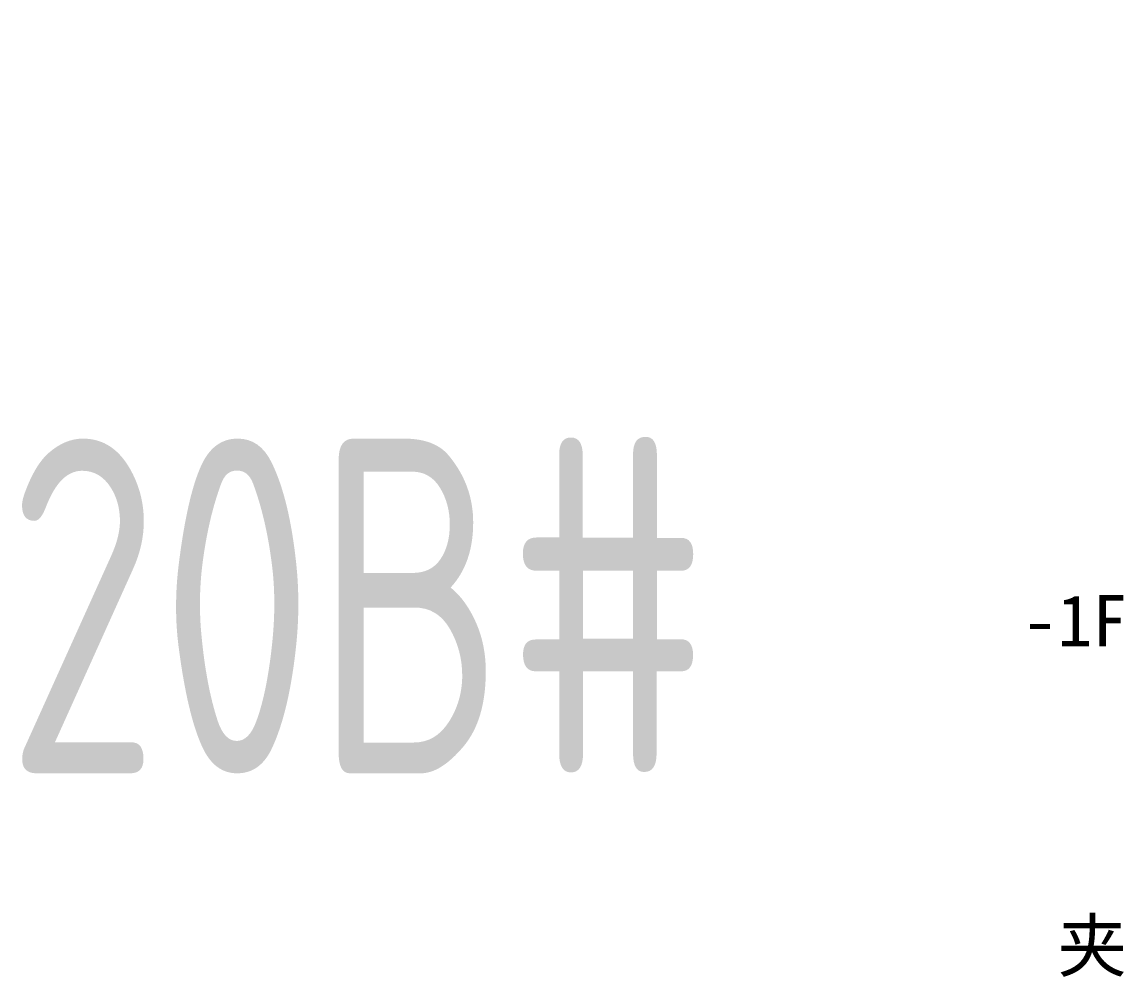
# Model space of a CAD drawing. Extents: x 296441 to 853063, y 459050 to 1117990.
# Drawn here: x 296441 to 559748, y 794144 to 1022394 of the extents above; entities that cross this region are included whole.
import ezdxf
from ezdxf.enums import TextEntityAlignment as Align

# ---------------------------------------------------------------- set-up
doc = ezdxf.new("R2010")
doc.units = 0
doc.header["$LTSCALE"] = 1000
doc.layers.add('T', color=3, linetype='Continuous')
doc.layers.add('ZT1_通用--填充---PM、LM、DY、JD', color=8, linetype='Continuous')
doc.layers.add('疑问', color=1, linetype='Continuous', plot=False)
doc.styles.add('GOA_03_黑体_1.00', font='simhei.ttf')
doc.styles.add('HZTXT', font='isocp.shx', dxfattribs={"width": 0.75, "bigfont": 'HZTXT.shx'})

msp = doc.modelspace()

# ---------------------------------------------------------------- hatches: boundary and pattern name
at = {"layer": 'ZT1_通用--填充---PM、LM、DY、JD', "ltscale": 1000}
h = msp.add_hatch(dxfattribs=at)
h.set_pattern_fill('混凝土', color=256, scale=20)
h.set_pattern_definition([(50, (530357.52, 1022394.36), (143.45, -12.55), [15, -165]), (355, (530357.52, 1022394.36), (-27.75, 150.44), [12, -132]), (100.45, (530369.47, 1022393.31), (115.7, 137.89), [12.75, -140.23]), (46.18, (530357.52, 1022434.36), (213.45, -33.1), [22.5, -247.5]), (96.64, (530375.3, 1022431.6), (186.93, 194.82), [19.12, -210.34]), (351.18, (530357.52, 1022434.36), (186.93, 194.82), [18, -198]), (21, (530377.52, 1022424.36), (119.38, -80.52), [15, -165]), (326, (530377.52, 1022424.36), (48.66, 145.03), [12, -132]), (71.45, (530387.47, 1022417.65), (168.04, 64.5), [12.75, -140.23]), (37.5, (530357.52, 1022394.357), (2.432, 66.58), [0, -130.4, 0, -134, 0, -132.5]), (7.5, (530357.52, 1022394.36), (52.614, 78.88), [0, -76.4, 0, -127.4, 0, -50.5]), (327.5, (530312.92, 1022394.357), (106.764, -4.51), [0, -50, 0, -156, 0, -207]), (317.5, (530292.92, 1022394.36), (116.637, 20.02), [0, -65, 0, -103.6, 0, -147])])
h.paths.add_polyline_path([(530357.5, 1022394.4), (530457.5, 1022394.4)])

# ---------------------------------------------------------------- texts
at = {"layer": 'T', "style": 'HZTXT', "width": 0.75}
msp.add_text('20B#', height=80000, dxfattribs=at).set_placement((292586.6, 842821.8))
at = {"layer": '疑问', "ltscale": 1000, "style": 'GOA_03_黑体_1.00'}
for s, height, p in [('-1F', 12248.21, (560516.3, 873187.4)), ('夹', 12248.2, (560516.3, 795480.1))]:
    msp.add_text(s, height=height, dxfattribs=at).set_placement(p, align=Align.RIGHT)

doc.saveas('drawing.dxf')
